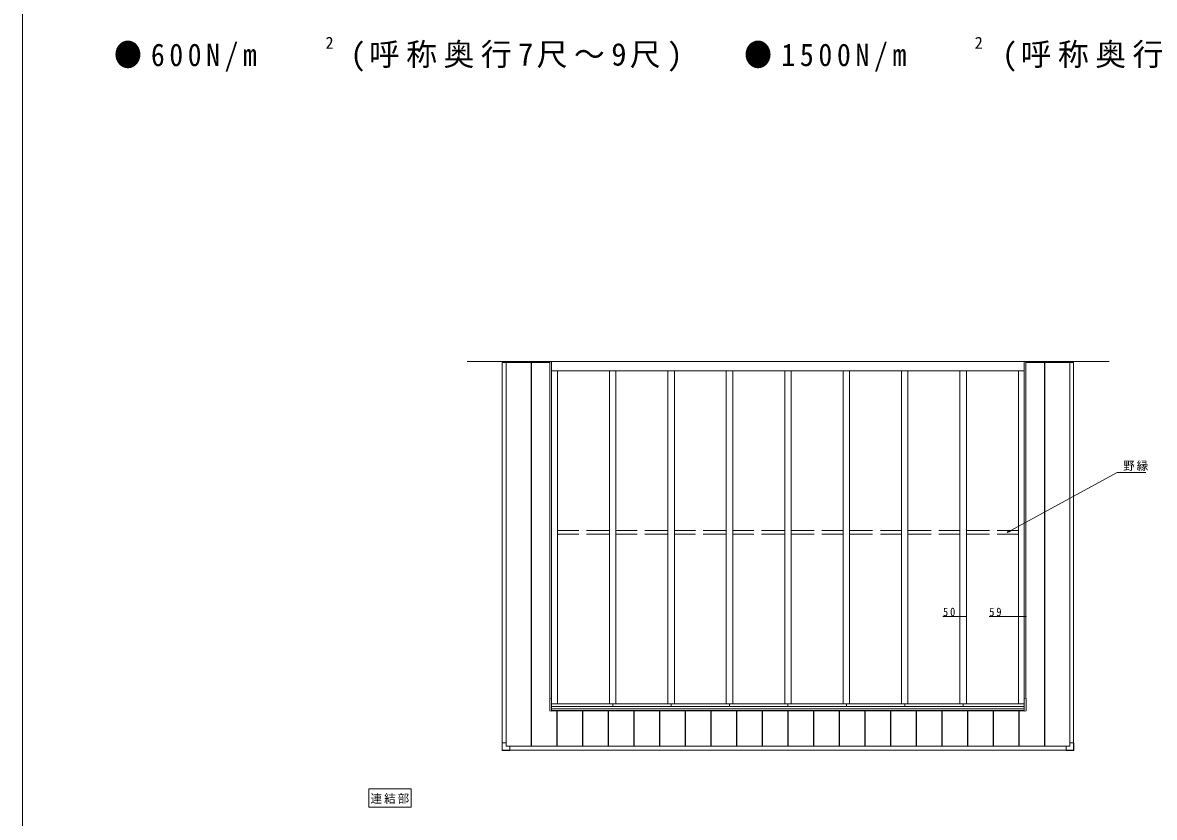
# Model space of a CAD drawing. Units: millimetres, scale not verified. Extents: x -7920 to 7920, y -12800 to 12777.
# Drawn here: x -7920 to 897, y -6506 to -317 of the extents above; entities that cross this region are included whole.
import ezdxf
from ezdxf.enums import TextEntityAlignment as Align

# ---------------------------------------------------------------- set-up
doc = ezdxf.new("R2010")
doc.units = ezdxf.units.MM
doc.header["$LTSCALE"] = 60
doc.linetypes.add('USER1', pattern=[4, 3, -1])
doc.linetypes.add('USER3', pattern=[9.525, 6.35, -3.175])
for name, color, linetype, lineweight in [('0-1_USER1', 7, 'Continuous', 18), ('0-2_YKK_ZWAK', 7, 'Continuous', 18), ('0-3_YKK_12', 2, 'Continuous', 18), ('0-4_YKK_A1', 4, 'Continuous', 18), ('0-5_YKK_13', 4, 'Continuous', 18), ('0-6_YKK_D', 6, 'Continuous', 18), ('0-7_YKK_Z1', 7, 'Continuous', 18)]:
    doc.layers.add(name, color=color, linetype=linetype, lineweight=lineweight)
doc.styles.add('ＭＳ ゴシック', font='')
doc.styles.get('ＭＳ ゴシック').set_extended_font_data('MS Gothic')

msp = doc.modelspace()

# ---------------------------------------------------------------- linework, layer by layer
at = {"layer": '0-1_USER1', "color": 3}
for p, q in [((-5223.45, -6284.28), (-4893.45, -6284.28)), ((-5223.45, -6428.28), (-5223.45, -6284.28)), ((-4893.45, -6284.28), (-4893.45, -6428.28)), ((-4893.45, -6428.28), (-5223.45, -6428.28))]:
    msp.add_line(p, q, dxfattribs=at)
at = {"layer": '0-2_YKK_ZWAK'}
msp.add_line((-7920, -12800), (-7920, 12160), dxfattribs=at)
at = {"layer": '0-3_YKK_12'}
for p, q in [((-4183.32, -2962.94), (-4183.32, -5924.94)), ((-4153.32, -2962.94), (-4183.32, -2962.94)), ((-4156.32, -2962.94), (-3959.32, -2962.94)), ((-4153.32, -2962.94), (-4153.32, -5949.94)), ((-3959.32, -2962.94), (-3959.32, -5952.94)), ((-3956.32, -2962.94), (-3811.82, -2962.94)), ((-3956.32, -5952.94), (-3956.32, -2962.94)), ((-103.82, -2962.94), (40.68, -2962.94)), ((40.68, -2962.94), (40.68, -5952.94)), ((43.68, -2962.94), (43.68, -5952.94)), ((240.68, -2962.94), (43.68, -2962.94)), ((237.68, -2962.94), (267.68, -2962.94)), ((237.68, -2962.94), (237.68, -5949.94)), ((267.68, -2962.94), (267.68, -5924.94)), ((-3759.32, -5676.44), (-3759.32, -5952.94)), ((-3756.32, -5952.94), (-3756.32, -5676.44)), ((-3559.32, -5676.44), (-3559.32, -5952.94)), ((-3556.32, -5952.94), (-3556.32, -5676.44)), ((-3359.32, -5676.44), (-3359.32, -5952.94)), ((-3356.32, -5952.94), (-3356.32, -5676.44)), ((-3159.32, -5676.44), (-3159.32, -5952.94)), ((-3156.32, -5952.94), (-3156.32, -5676.44)), ((-2959.32, -5676.44), (-2959.32, -5952.94)), ((-2956.32, -5952.94), (-2956.32, -5676.44)), ((-2759.32, -5676.44), (-2759.32, -5952.94)), ((-2756.32, -5952.94), (-2756.32, -5676.44)), ((-2559.32, -5676.44), (-2559.32, -5952.94)), ((-2556.32, -5952.94), (-2556.32, -5676.44)), ((-2359.32, -5676.44), (-2359.32, -5952.94)), ((-2356.32, -5952.94), (-2356.32, -5676.44)), ((-2159.32, -5676.44), (-2159.32, -5952.94)), ((-2156.32, -5952.94), (-2156.32, -5676.44)), ((-1959.32, -5676.44), (-1959.32, -5952.94)), ((-1956.32, -5952.94), (-1956.32, -5676.44)), ((-1759.32, -5676.44), (-1759.32, -5952.94)), ((-1756.32, -5952.94), (-1756.32, -5676.44)), ((-1559.32, -5676.44), (-1559.32, -5952.94)), ((-1556.32, -5952.94), (-1556.32, -5676.44)), ((-1359.32, -5676.44), (-1359.32, -5952.94)), ((-1356.32, -5952.94), (-1356.32, -5676.44)), ((-1159.32, -5676.44), (-1159.32, -5952.94)), ((-1156.32, -5952.94), (-1156.32, -5676.44)), ((-959.32, -5676.44), (-959.32, -5952.94)), ((-956.32, -5952.94), (-956.32, -5676.44)), ((-759.32, -5676.44), (-759.32, -5952.94)), ((-756.32, -5952.94), (-756.32, -5676.44)), ((-559.32, -5676.44), (-559.32, -5952.94)), ((-556.32, -5952.94), (-556.32, -5676.44)), ((-359.32, -5676.44), (-359.32, -5952.94)), ((-356.32, -5952.94), (-356.32, -5676.44)), ((-159.32, -5676.44), (-159.32, -5952.94)), ((-156.32, -5952.94), (-156.32, -5676.44)), ((-4147.32, -5952.94), (231.68, -5952.94)), ((209.68, -5982.94), (-4125.32, -5982.94))]:
    msp.add_line(p, q, dxfattribs=at)
at = {"layer": '0-4_YKK_A1'}
for p, q in [((-3811.82, -5579.58), (-3811.82, -2954.94)), ((-3799.32, -5579.33), (-3799.32, -2954.94)), ((-116.32, -5579.33), (-116.32, -2954.94)), ((-103.82, -5579.58), (-103.82, -2954.94)), ((-3799.32, -3027.77), (-116.32, -3027.77)), ((-3752.82, -5621.84), (-3752.82, -3027.77)), ((-3347.82, -5621.84), (-3347.82, -3027.77)), ((-3297.82, -5621.84), (-3297.82, -3027.77)), ((-2892.82, -5621.84), (-2892.82, -3027.77)), ((-2842.82, -5621.84), (-2842.82, -3027.77)), ((-2437.82, -5621.84), (-2437.82, -3027.77)), ((-2387.82, -5621.84), (-2387.82, -3027.77)), ((-1982.82, -5621.84), (-1982.82, -3027.77)), ((-1932.82, -5621.84), (-1932.82, -3027.77)), ((-1527.82, -5621.84), (-1527.82, -3027.77)), ((-1477.82, -5621.84), (-1477.82, -3027.77)), ((-1072.82, -5621.84), (-1072.82, -3027.77)), ((-1022.82, -5621.84), (-1022.82, -3027.77)), ((-617.82, -5621.84), (-617.82, -3027.77)), ((-567.82, -5621.84), (-567.82, -3027.77)), ((-162.82, -5621.84), (-162.82, -3027.77)), ((-3813.32, -5580.93), (-3813.32, -5579.9)), ((-3813.32, -5677.77), (-3813.32, -5580.93)), ((-3798.82, -5579.32), (-3813.03, -5579.6)), ((-3798.82, -5579.32), (-3798.82, -5580.43)), ((-3798.82, -5580.43), (-3798.82, -5580.78)), ((-3798.82, -5580.78), (-3798.82, -5678.69)), ((-3798.82, -5621.84), (-116.82, -5621.84)), ((-3322.82, -5621.84), (-3322.82, -5643.15)), ((-2867.82, -5621.84), (-2867.82, -5643.15)), ((-2412.82, -5621.84), (-2412.82, -5643.15)), ((-1957.82, -5621.84), (-1957.82, -5643.15)), ((-1502.82, -5621.84), (-1502.82, -5643.15)), ((-1047.82, -5621.84), (-1047.82, -5643.15)), ((-592.82, -5621.84), (-592.82, -5643.15)), ((-116.82, -5579.32), (-116.82, -5580.43)), ((-116.82, -5579.32), (-102.62, -5579.6)), ((-116.82, -5580.43), (-116.82, -5580.78)), ((-116.82, -5580.78), (-116.82, -5678.69)), ((-102.32, -5580.93), (-102.32, -5579.9)), ((-102.32, -5677.77), (-102.32, -5580.93)), ((-3798.82, -5678.94), (-3813.04, -5678.07)), ((-3798.82, -5643.15), (-116.82, -5643.15)), ((-3798.82, -5659.94), (-116.82, -5659.94)), ((-3798.82, -5673.94), (-116.82, -5673.94)), ((-3798.82, -5674.94), (-116.82, -5674.94)), ((-116.82, -5676.44), (-3798.82, -5676.44)), ((-3798.82, -5678.69), (-3798.82, -5678.94)), ((-116.82, -5678.94), (-102.61, -5678.07)), ((-116.82, -5678.69), (-116.82, -5678.94))]:
    msp.add_line(p, q, dxfattribs=at)
at = {"layer": '0-4_YKK_A1', "linetype": 'USER1'}
for p, q in [((-3347.82, -4271.64), (-3752.82, -4271.64)), ((-3347.82, -4300.68), (-3752.82, -4300.68)), ((-2892.82, -4271.64), (-3297.82, -4271.64)), ((-2892.82, -4300.68), (-3297.82, -4300.68)), ((-2437.82, -4271.64), (-2842.82, -4271.64)), ((-2437.82, -4300.68), (-2842.82, -4300.68)), ((-1982.82, -4271.64), (-2387.82, -4271.64)), ((-1982.82, -4300.68), (-2387.82, -4300.68)), ((-1932.82, -4271.64), (-1527.82, -4271.64)), ((-1932.82, -4300.68), (-1527.82, -4300.68)), ((-1477.82, -4271.64), (-1072.82, -4271.64)), ((-1477.82, -4300.68), (-1072.82, -4300.68)), ((-1022.82, -4271.64), (-617.82, -4271.64)), ((-1022.82, -4300.68), (-617.82, -4300.68)), ((-567.82, -4271.64), (-162.82, -4271.64)), ((-567.82, -4300.68), (-162.82, -4300.68))]:
    msp.add_line(p, q, dxfattribs=at)
at = {"layer": '0-4_YKK_A1'}
for centre, start, end in [((-3813.02, -5579.9), 91.15842, 180), ((-102.62, -5579.9), 0, 88.84158), ((-3813.02, -5677.77), 180, 266.5), ((-102.62, -5677.77), 273.5, 0)]:
    msp.add_arc(centre, 0.3, start, end, dxfattribs=at)
at = {"layer": '0-5_YKK_13'}
for p, q in [((-4185.32, -5983.94), (-4185.32, -5925.94)), ((-4184.32, -5924.94), (-4154.32, -5924.94)), ((-4126.32, -5984.94), (-4184.32, -5984.94)), ((-4153.32, -5925.94), (-4153.32, -5952.94)), ((-4126.32, -5952.94), (-4153.32, -5952.94)), ((-4125.32, -5983.94), (-4125.32, -5953.94)), ((209.68, -5983.94), (209.68, -5953.94)), ((210.68, -5952.94), (237.68, -5952.94)), ((210.68, -5984.94), (268.68, -5984.94)), ((237.68, -5925.94), (237.68, -5952.94)), ((268.68, -5924.94), (238.68, -5924.94)), ((269.68, -5983.94), (269.68, -5925.94))]:
    msp.add_line(p, q, dxfattribs=at)
at = {"layer": '0-5_YKK_13', "linetype": 'USER3'}
for p, q in [((-4183.32, -5982.94), (-4183.32, -5924.94)), ((-4125.32, -5982.94), (-4183.32, -5982.94)), ((209.68, -5982.94), (267.68, -5982.94)), ((267.68, -5982.94), (267.68, -5924.94))]:
    msp.add_line(p, q, dxfattribs=at)
at = {"layer": '0-5_YKK_13'}
for centre, start, end in [((-4184.32, -5925.94), 90, 180), ((-4184.32, -5983.94), 180, 270), ((-4154.32, -5925.94), 0, 90), ((-4126.32, -5953.94), 0, 90), ((-4126.32, -5983.94), 270, 0), ((210.68, -5953.94), 90, 180), ((210.68, -5983.94), 180, 270), ((238.68, -5925.94), 90, 180), ((268.68, -5925.94), 0, 90), ((268.68, -5983.94), 270, 0)]:
    msp.add_arc(centre, 1, start, end, dxfattribs=at)
at = {"layer": '0-6_YKK_D'}
for p, q in [((-226.18, -4274.82), (605.96, -3819.66)), ((605.96, -3819.66), (831.46, -3819.66)), ((-248.55, -4287.05), (-229.46, -4268.82)), ((-248.55, -4287.05), (-226.18, -4274.82)), ((-222.9, -4280.81), (-248.55, -4287.05)), ((-617.82, -4941.21), (-750.92, -4941.21)), ((-567.82, -4941.21), (-617.82, -4941.21)), ((-162.82, -4941.21), (-390.62, -4941.21)), ((-103.82, -4941.21), (-162.82, -4941.21))]:
    msp.add_line(p, q, dxfattribs=at)
for centre, start, end in [((-617.82, -4941.21), 0, 180), ((-617.82, -4941.21), 180, 0), ((-567.82, -4941.21), 0, 180), ((-567.82, -4941.21), 180, 0), ((-162.82, -4941.21), 0, 180), ((-162.82, -4941.21), 180, 0), ((-103.82, -4941.21), 0, 180), ((-103.82, -4941.21), 180, 0)]:
    msp.add_arc(centre, 1.59, start, end, dxfattribs=at)
at = {"layer": '0-7_YKK_Z1'}
msp.add_line((-4457.82, -2954.94), (545, -2954.94), dxfattribs=at)

# ---------------------------------------------------------------- texts
at = {"layer": '0-1_USER1', "style": 'ＭＳ ゴシック'}
for p in [(-5561.09, -548.81), (-503.48, -548.81)]:
    msp.add_text('2', height=93.84, dxfattribs=at).set_placement(p, align=Align.BOTTOM_LEFT)
at = {"layer": '0-1_USER1', "attachment_point": 7, "style": 'ＭＳ ゴシック'}
for s, insert, char_height in [('\\T1.33;\\W0.9;●600N/m', (-7207.89, -698.16), 176), ('\\T1.21;(呼称奥行7尺～9尺)', (-5367.07, -698.16), 176), ('\\T1.34;\\W0.9;●1500N/m', (-2298.57, -698.16), 176), ('\\T1.21;(呼称奥行3尺～9尺)', (-289.72, -698.16), 176), ('\\T1.17;連結部', (-5209.46, -6401.28), 65.98)]:
    msp.add_mtext(s, dxfattribs=dict(at, insert=insert, char_height=char_height))
at = {"layer": '0-6_YKK_D', "color": 7, "char_height": 65.98, "attachment_point": 7, "style": 'ＭＳ ゴシック'}
for s, insert in [('\\T1.17;野縁', (653.14, -3809.49)), ('\\T1.37;\\W0.9;50', (-749.92, -4940.21)), ('\\T1.37;\\W0.9;59', (-389.62, -4940.21))]:
    msp.add_mtext(s, dxfattribs=dict(at, insert=insert))

doc.saveas('drawing.dxf')
